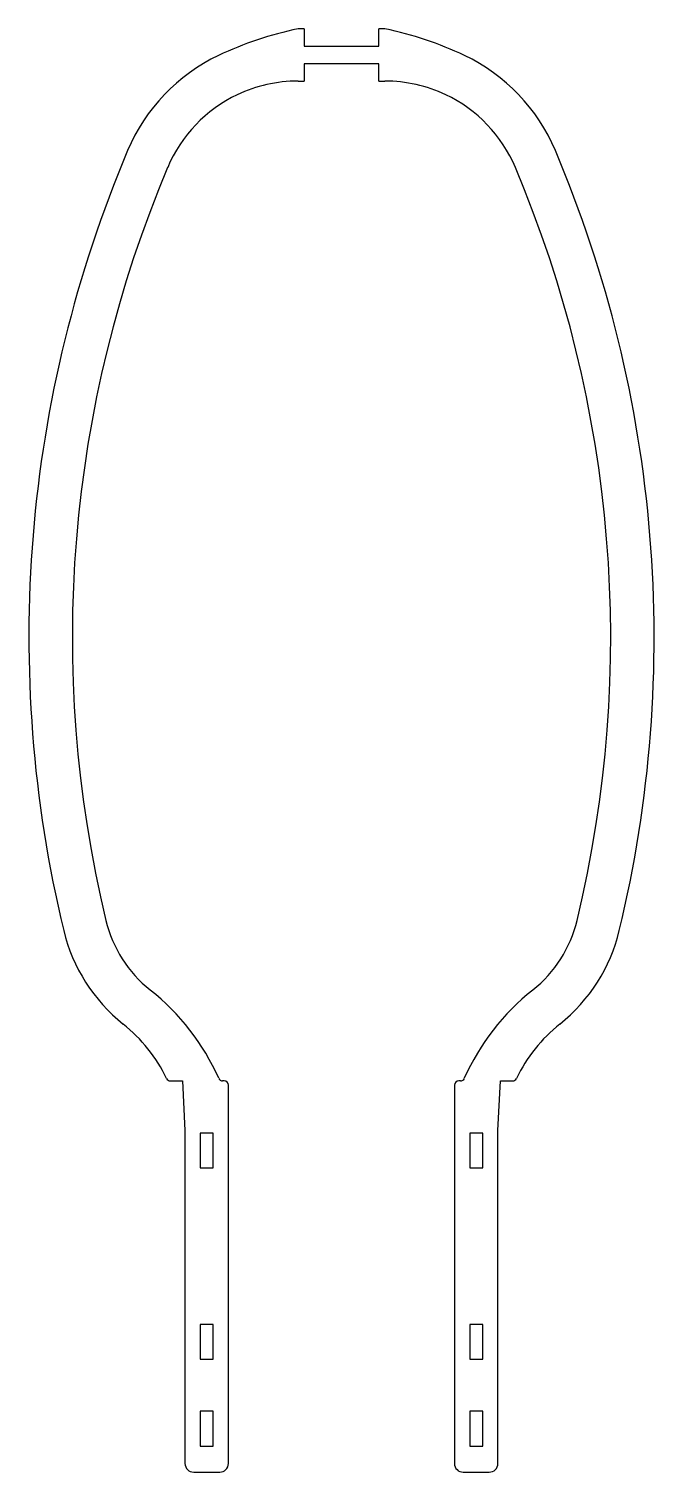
# Model space of a CAD drawing. Header units: millimetres. Extents: x -57 to 15, y -96 to 70.
import ezdxf

# ---------------------------------------------------------------- set-up
doc = ezdxf.new("R2010")
doc.units = ezdxf.units.MM

msp = doc.modelspace()

# ---------------------------------------------------------------- linework, layer by layer
at = {"color": 7, "linetype": 'Continuous', "lineweight": 25}
for p, q in [((-25.46, 70.26), (-26.16, 70.26)), ((-25.46, 70.26), (-25.46, 68.26)), ((-16.16, 70.26), (-16.86, 70.26)), ((-16.86, 68.26), (-16.86, 70.26)), ((-25.46, 68.26), (-16.86, 68.26)), ((-25.46, 66.26), (-25.46, 64.26)), ((-16.86, 66.26), (-25.46, 66.26)), ((-16.86, 64.26), (-16.86, 66.26)), ((-26.16, 64.26), (-25.46, 64.26)), ((-16.86, 64.26), (-16.16, 64.26)), ((-40.84, -50.74), (-39.46, -50.74)), ((-39.46, -50.74), (-39.16, -56.46)), ((-34.66, -50.74), (-34.83, -50.74)), ((-34.16, -94.74), (-34.16, -51.24)), ((-8.16, -51.24), (-8.16, -94.74)), ((-7.48, -50.74), (-7.66, -50.74)), ((-3.16, -56.46), (-2.86, -50.74)), ((-2.86, -50.74), (-1.47, -50.74)), ((-39.16, -56.46), (-39.16, -94.74)), ((-37.41, -56.74), (-37.41, -60.74)), ((-35.91, -56.74), (-37.41, -56.74)), ((-35.91, -60.74), (-35.91, -56.74)), ((-6.41, -56.74), (-6.41, -60.74)), ((-4.91, -56.74), (-6.41, -56.74)), ((-4.91, -60.74), (-4.91, -56.74)), ((-3.16, -94.74), (-3.16, -56.46)), ((-37.41, -60.74), (-35.91, -60.74)), ((-6.41, -60.74), (-4.91, -60.74)), ((-35.91, -78.74), (-37.41, -78.74)), ((-37.41, -78.74), (-37.41, -82.74)), ((-35.91, -82.74), (-35.91, -78.74)), ((-4.91, -78.74), (-6.41, -78.74)), ((-6.41, -78.74), (-6.41, -82.74)), ((-4.91, -82.74), (-4.91, -78.74)), ((-37.41, -82.74), (-35.91, -82.74)), ((-6.41, -82.74), (-4.91, -82.74)), ((-37.41, -88.74), (-37.41, -92.74)), ((-35.91, -88.74), (-37.41, -88.74)), ((-35.91, -92.74), (-35.91, -88.74)), ((-6.41, -88.74), (-6.41, -92.74)), ((-4.91, -88.74), (-6.41, -88.74)), ((-4.91, -92.74), (-4.91, -88.74)), ((-37.41, -92.74), (-35.91, -92.74)), ((-6.41, -92.74), (-4.91, -92.74)), ((-38.16, -95.74), (-35.16, -95.74)), ((-7.16, -95.74), (-4.16, -95.74))]:
    msp.add_line(p, q, dxfattribs=at)
for centre, radius, start, end in [((-18.11, 31.08), 40, 101.6033, 115.458), ((-24.2, 31.08), 40, 64.542, 78.3967), ((-26.15, 47.98), 21.29, 115.458, 157.0737), ((-16.16, 47.98), 21.29, 22.9263, 64.542), ((-26.16, 47.98), 16.28, 90, 115.458), ((-16.16, 47.98), 16.28, 64.542, 90), ((-26.15, 47.98), 16.29, 115.458, 157.0737), ((-16.16, 47.98), 16.29, 22.9263, 64.542), ((86.69, 0.25), 143.81, 157.0737, 193.5541), ((-129, 0.25), 143.81, 346.4459, 22.9263), ((86.69, 0.25), 138.81, 157.0737, 193.5541), ((-129, 0.25), 138.81, 346.4459, 22.9263), ((-34.06, -28.86), 14.6, 193.5541, 231.4738), ((-8.25, -28.86), 14.6, 308.5262, 346.4459), ((-34.06, -28.86), 19.6, 193.5541, 231.4738), ((-8.25, -28.86), 19.6, 308.5262, 346.4459), ((-60.05, -61.51), 27.13, 24.0817, 51.4738), ((17.74, -61.51), 27.13, 128.5262, 155.9183), ((-57.39, -58.17), 17.86, 25.5991, 51.4738), ((15.08, -58.17), 17.86, 128.5262, 154.4009), ((-40.84, -50.24), 0.5, 205.5991, 270), ((-34.83, -50.24), 0.5, 204.0817, 270), ((-34.66, -51.24), 0.5, 360, 90), ((-7.66, -51.24), 0.5, 90, 180), ((-7.48, -50.24), 0.5, 270, 335.9183), ((-1.47, -50.24), 0.5, 270, 334.4009), ((-38.16, -94.74), 1, 180, 270), ((-35.16, -94.74), 1, 270, 0), ((-7.16, -94.74), 1, 180, 270), ((-4.16, -94.74), 1, 270, 0)]:
    msp.add_arc(centre, radius, start, end, dxfattribs=at)

doc.saveas('drawing.dxf')
